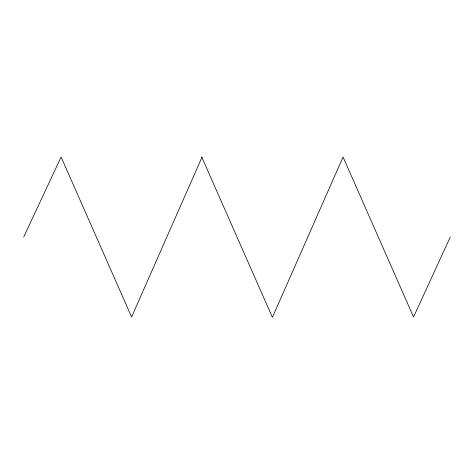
<?xml version="1.0" encoding="UTF-8"?>
<svg xmlns="http://www.w3.org/2000/svg" width="474" height="474" viewBox="0 0 474 474"><rect width="100%" height="100%" fill="white"/><g stroke="black" fill="none" stroke-linecap="round" stroke-linejoin="round"><path stroke-width="0.71" d="M202.084 157.013L131.594 316.988L61.105 157.013L23.7 237M272.574 316.988L343.058 157.013L413.547 316.988L450.3 237M201.758 157.013L272.242 316.988"/></g></svg>
